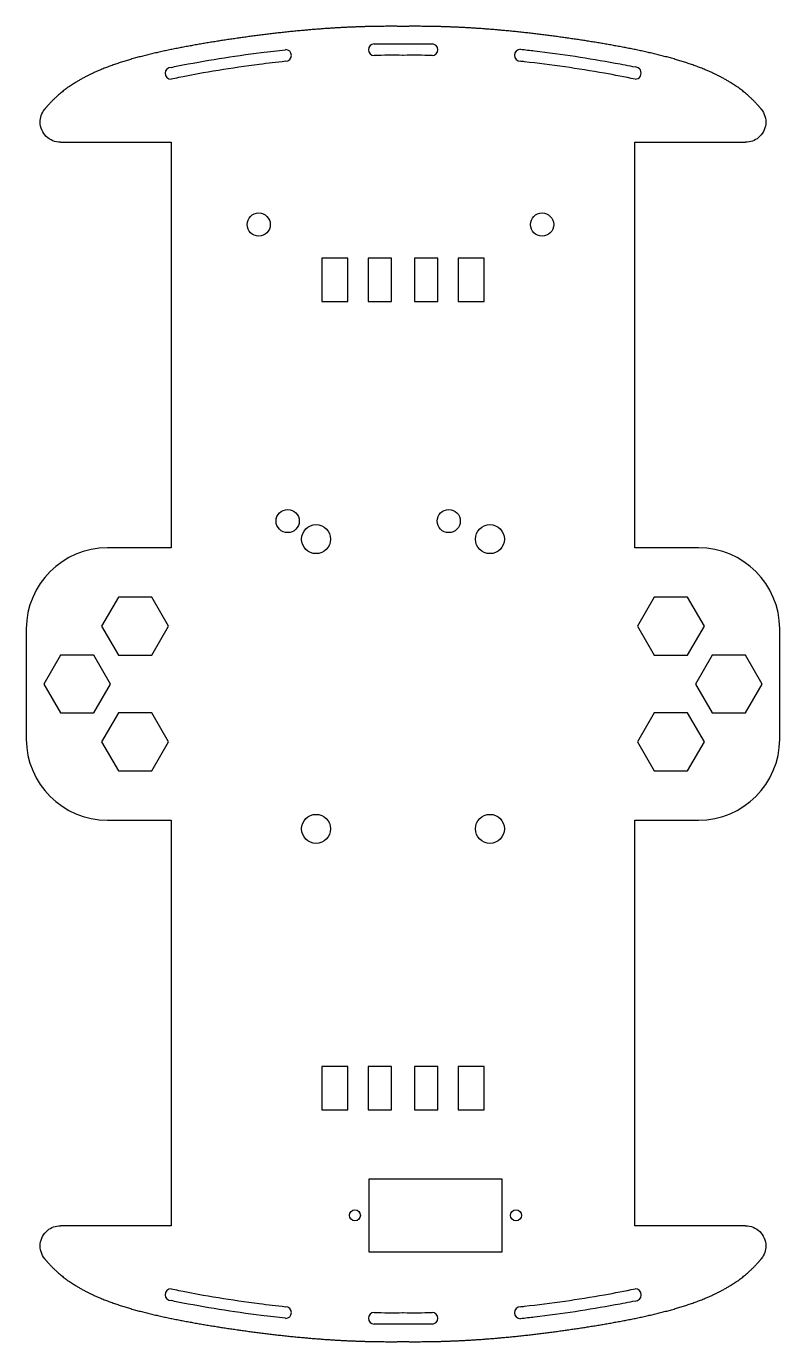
# Model space of a CAD drawing. Header units: millimetres. Extents: x -130 to 0, y -114 to 114.
import ezdxf

# ---------------------------------------------------------------- set-up
doc = ezdxf.new("R2010")
doc.units = ezdxf.units.MM
doc.layers.get('0').update_dxf_attribs({"linetype": 'CONTINUOUS'})

msp = doc.modelspace()

# ---------------------------------------------------------------- linework, layer by layer
for p, q in [((-124.1, 93.5), (-105, 93.5)), ((-105, 93.5), (-105, 23.5)), ((-25, 23.5), (-25, 93.5)), ((-25, 93.5), (-5.9, 93.5)), ((-105, 23.5), (-116, 23.5)), ((-14, 23.5), (-25, 23.5)), ((-130, 9.5), (-130, -9.5)), ((0, -9.5), (0, 9.5)), ((-116, -23.5), (-105, -23.5)), ((-105, -23.5), (-105, -93.5)), ((-25, -93.5), (-25, -23.5)), ((-25, -23.5), (-14, -23.5)), ((-105, -93.5), (-124.1, -93.5)), ((-5.9, -93.5), (-25, -93.5))]:
    msp.add_line(p, q)
for points in [[(-74.5, 73.5), (-79, 73.5), (-79, 66), (-74.5, 66)], [(-67, 73.5), (-71, 73.5), (-71, 66), (-67, 66)], [(-59, 73.5), (-63, 73.5), (-63, 66), (-59, 66)], [(-51, 73.5), (-55.5, 73.5), (-55.5, 66), (-51, 66)], [(-117, 10), (-114.11, 5), (-108.34, 5), (-105.45, 10), (-108.34, 15), (-114.11, 15)], [(-15.89, 5), (-13, 10), (-15.89, 15), (-21.66, 15), (-24.55, 10), (-21.66, 5)], [(-127, 0), (-124.11, -5), (-118.34, -5), (-115.45, 0), (-118.34, 5), (-124.11, 5)], [(-14.55, 0), (-11.66, -5), (-5.89, -5), (-3, 0), (-5.89, 5), (-11.66, 5)], [(-105.45, -10), (-108.34, -5), (-114.11, -5), (-117, -10), (-114.11, -15), (-108.34, -15)], [(-15.89, -5), (-21.66, -5), (-24.55, -10), (-21.66, -15), (-15.89, -15), (-13, -10)], [(-74.5, -73.5), (-74.5, -66), (-79, -66), (-79, -73.5)], [(-67, -73.5), (-67, -66), (-71, -66), (-71, -73.5)], [(-63, -73.5), (-59, -73.5), (-59, -66), (-63, -66)], [(-51, -73.5), (-51, -66), (-55.5, -66), (-55.5, -73.5)], [(-47.9, -98.01), (-47.9, -85.46), (-70.9, -85.45), (-70.9, -98)]]:
    msp.add_lwpolyline(points, close=True)
for centre, radius in [((-89.9, 79.3), 2), ((-41, 79.3), 2), ((-84.9, 28.12), 2), ((-57.11, 28.12), 2), ((-80, 25), 2.5), ((-50, 25), 2.5), ((-80, -25), 2.5), ((-50, -25), 2.5), ((-73.3, -91.71), 0.95), ((-45.5, -91.71), 0.95)]:
    msp.add_circle(centre, radius)
for centre, radius, start, end in [((-85.27, 108.48), 1.01, -90, 90), ((-69.98, 109.48), 1, 90, 270), ((-59.99, 109.48), 1, -90, 90), ((-44.73, 108.51), 1.04, 90, 270), ((-105.03, 105.41), 1.02, 90, 270), ((-24.96, 105.45), 1.06, -90.0001, 90), ((-116, 9.5), 14, 90, 180), ((-14, 9.5), 14, 0, 90), ((-116, -9.5), 14, 180, 270), ((-14, -9.5), 14, -90, 0), ((-105.03, -105.41), 1.02, 90, 270), ((-24.96, -105.45), 1.06, -90, 90), ((-85.27, -108.48), 1.01, -90, 90), ((-69.98, -109.48), 1, 90, 270), ((-59.99, -109.48), 1, -90, 90), ((-44.73, -108.51), 1.04, 90, 270)]:
    msp.add_arc(centre, radius, start, end)
for points, degree, knots in [([(-65, 113.5), (-66.65, 113.52), (-69.91, 113.52), (-74.66, 113.4), (-80.75, 113.01), (-88.07, 112.24), (-95.27, 111.25), (-102.43, 110.08), (-109.5, 108.63), (-116.25, 106.67), (-121.1, 104.39), (-124.21, 102.08), (-125.99, 100.23), (-126.81, 99.21), (-126.83, 99.19)], 5, [-1, -1, -1, -1, -1, -1, -0.9, -0.8, -0.7, -0.6, -0.5, -0.4, -0.3, -0.2, -0.1, -0.0979855, -0.0979855, -0.0979855, -0.0979855, -0.0979855, -0.0979855]), ([(-3.17, 99.19), (-3.19, 99.21), (-4.01, 100.23), (-5.79, 102.08), (-8.9, 104.39), (-13.75, 106.67), (-20.5, 108.63), (-27.57, 110.08), (-34.73, 111.25), (-41.93, 112.24), (-49.25, 113.01), (-55.34, 113.4), (-60.09, 113.52), (-63.35, 113.52), (-65, 113.5)], 5, [0.0979855, 0.0979855, 0.0979855, 0.0979855, 0.0979855, 0.0979855, 0.1, 0.2, 0.3, 0.4, 0.5, 0.6, 0.7, 0.8, 0.9, 1, 1, 1, 1, 1, 1]), ([(-105.03, 106.43), (-104.64, 106.51), (-104.25, 106.59), (-103.85, 106.67), (-99.15, 107.61), (-94.31, 108.36), (-89.45, 108.99), (-88.06, 109.16), (-86.67, 109.33), (-85.27, 109.48)], 3, [0.4541952, 0.4541952, 0.4541952, 0.4541952, 0.4712179, 0.4712179, 0.4712179, 0.6753914, 0.6753914, 0.6753914, 0.7335054, 0.7335054, 0.7335054, 0.7335054]), ([(-69.98, 110.48), (-68.36, 110.52), (-66.72, 110.52), (-65.04, 110.5), (-65.03, 110.5), (-65.01, 110.5), (-65, 110.5)], 3, [0.93799434, 0.93799434, 0.93799434, 0.93799434, 1, 1, 1, 1.00045722, 1.00045722, 1.00045722, 1.00045722]), ([(-65, 110.5), (-64.99, 110.5), (-64.97, 110.5), (-64.96, 110.5), (-63.27, 110.52), (-61.61, 110.52), (-59.99, 110.48)], 3, [-1.00045722, -1.00045722, -1.00045722, -1.00045722, -1, -1, -1, -0.93755515, -0.93755515, -0.93755515, -0.93755515]), ([(-44.73, 109.56), (-43.91, 109.47), (-43.1, 109.38), (-42.28, 109.28), (-37.59, 108.71), (-32.94, 108.02), (-28.37, 107.18), (-27.22, 106.96), (-26.08, 106.74), (-24.96, 106.51)], 3, [-0.7335608, -0.7335608, -0.7335608, -0.7335608, -0.6995443, -0.6995443, -0.6995443, -0.5031934, -0.5031934, -0.5031934, -0.4540006, -0.4540006, -0.4540006, -0.4540006]), ([(-85.27, 107.47), (-86.8, 107.3), (-88.31, 107.12), (-89.82, 106.92), (-94.54, 106.3), (-99.24, 105.57), (-103.76, 104.65), (-104.18, 104.56), (-104.61, 104.48), (-105.03, 104.39)], 3, [-0.7305051, -0.7305051, -0.7305051, -0.7305051, -0.6664903, -0.6664903, -0.6664903, -0.466824, -0.466824, -0.466824, -0.4480826, -0.4480826, -0.4480826, -0.4480826]), ([(-65, 108.5), (-65.02, 108.5), (-65.04, 108.5), (-65.06, 108.5), (-66.73, 108.52), (-68.37, 108.52), (-69.98, 108.48)], 3, [-1.00076203, -1.00076203, -1.00076203, -1.00076203, -1, -1, -1, -0.93754048, -0.93754048, -0.93754048, -0.93754048]), ([(-59.99, 108.48), (-61.61, 108.52), (-63.25, 108.52), (-64.94, 108.5), (-64.96, 108.5), (-64.98, 108.5), (-65, 108.5)], 3, [0.93708581, 0.93708581, 0.93708581, 0.93708581, 1, 1, 1, 1.00076203, 1.00076203, 1.00076203, 1.00076203]), ([(-24.96, 104.39), (-26.69, 104.76), (-28.47, 105.09), (-30.25, 105.41), (-34.78, 106.2), (-39.39, 106.87), (-44.05, 107.39), (-44.28, 107.42), (-44.51, 107.45), (-44.73, 107.47)], 3, [0.447933, 0.447933, 0.447933, 0.447933, 0.5251681, 0.5251681, 0.5251681, 0.7210235, 0.7210235, 0.7210235, 0.7305287, 0.7305287, 0.7305287, 0.7305287]), ([(-124.1, 93.5), (-124.56, 93.5), (-125.01, 93.59), (-125.85, 93.94), (-126.24, 94.19), (-126.88, 94.83), (-127.14, 95.21), (-127.5, 96.05), (-127.6, 96.5), (-127.61, 97.36), (-127.54, 97.76), (-127.28, 98.52), (-127.08, 98.88), (-126.83, 99.19)], 3, [0, 0, 0, 0, 0.1367256, 0.1367256, 0.2734511, 0.2734511, 0.4101767, 0.4101767, 0.5469023, 0.5469023, 0.668087, 0.668087, 0.7892717, 0.7892717, 0.7892717, 0.7892717]), ([(-3.17, 99.19), (-2.89, 98.84), (-2.67, 98.43), (-2.41, 97.56), (-2.37, 97.1), (-2.46, 96.19), (-2.6, 95.75), (-3.03, 94.95), (-3.32, 94.59), (-3.98, 94.04), (-4.33, 93.84), (-5.09, 93.57), (-5.49, 93.5), (-5.9, 93.5)], 3, [0, 0, 0, 0, 0.1367256, 0.1367256, 0.2734511, 0.2734511, 0.4101767, 0.4101767, 0.5469023, 0.5469023, 0.668087, 0.668087, 0.7892717, 0.7892717, 0.7892717, 0.7892717]), ([(-126.83, -99.19), (-127.11, -98.84), (-127.33, -98.43), (-127.59, -97.56), (-127.63, -97.1), (-127.54, -96.19), (-127.4, -95.75), (-126.97, -94.95), (-126.68, -94.59), (-126.02, -94.04), (-125.67, -93.84), (-124.91, -93.57), (-124.51, -93.5), (-124.1, -93.5)], 3, [0, 0, 0, 0, 0.1367256, 0.1367256, 0.2734511, 0.2734511, 0.4101767, 0.4101767, 0.5469023, 0.5469023, 0.668087, 0.668087, 0.7892717, 0.7892717, 0.7892717, 0.7892717]), ([(-5.9, -93.5), (-5.44, -93.5), (-4.99, -93.59), (-4.15, -93.94), (-3.76, -94.19), (-3.12, -94.83), (-2.86, -95.21), (-2.5, -96.05), (-2.4, -96.5), (-2.39, -97.36), (-2.46, -97.76), (-2.72, -98.52), (-2.92, -98.88), (-3.17, -99.19)], 3, [0, 0, 0, 0, 0.1367256, 0.1367256, 0.2734511, 0.2734511, 0.4101767, 0.4101767, 0.5469023, 0.5469023, 0.668087, 0.668087, 0.7892717, 0.7892717, 0.7892717, 0.7892717]), ([(-126.83, -99.19), (-126.81, -99.21), (-125.99, -100.23), (-124.21, -102.08), (-121.1, -104.39), (-116.25, -106.67), (-109.5, -108.63), (-102.43, -110.08), (-95.27, -111.25), (-88.07, -112.24), (-80.75, -113.01), (-74.66, -113.4), (-69.91, -113.52), (-66.65, -113.52), (-65, -113.5)], 5, [0.0979855, 0.0979855, 0.0979855, 0.0979855, 0.0979855, 0.0979855, 0.1, 0.2, 0.3, 0.4, 0.5, 0.6, 0.7, 0.8, 0.9, 1, 1, 1, 1, 1, 1]), ([(-65, -113.5), (-63.35, -113.52), (-60.09, -113.52), (-55.34, -113.4), (-49.25, -113.01), (-41.93, -112.24), (-34.73, -111.25), (-27.57, -110.08), (-20.5, -108.63), (-13.75, -106.67), (-8.9, -104.39), (-5.79, -102.08), (-4.01, -100.23), (-3.19, -99.21), (-3.17, -99.19)], 5, [-1, -1, -1, -1, -1, -1, -0.9, -0.8, -0.7, -0.6, -0.5, -0.4, -0.3, -0.2, -0.1, -0.0979855, -0.0979855, -0.0979855, -0.0979855, -0.0979855, -0.0979855]), ([(-105.03, -104.39), (-104.61, -104.48), (-104.18, -104.56), (-103.76, -104.65), (-99.24, -105.57), (-94.54, -106.3), (-89.82, -106.92), (-88.31, -107.12), (-86.8, -107.3), (-85.27, -107.47)], 3, [0.4480826, 0.4480826, 0.4480826, 0.4480826, 0.466824, 0.466824, 0.466824, 0.6664903, 0.6664903, 0.6664903, 0.7305051, 0.7305051, 0.7305051, 0.7305051]), ([(-44.73, -107.47), (-44.51, -107.45), (-44.28, -107.42), (-44.05, -107.39), (-39.39, -106.87), (-34.78, -106.2), (-30.25, -105.41), (-28.47, -105.09), (-26.69, -104.76), (-24.96, -104.39)], 3, [-0.7305287, -0.7305287, -0.7305287, -0.7305287, -0.7210235, -0.7210235, -0.7210235, -0.5251681, -0.5251681, -0.5251681, -0.447933, -0.447933, -0.447933, -0.447933]), ([(-85.27, -109.48), (-86.67, -109.33), (-88.06, -109.16), (-89.45, -108.99), (-94.31, -108.36), (-99.15, -107.61), (-103.85, -106.67), (-104.25, -106.59), (-104.64, -106.51), (-105.03, -106.43)], 3, [-0.7335054, -0.7335054, -0.7335054, -0.7335054, -0.6753914, -0.6753914, -0.6753914, -0.4712179, -0.4712179, -0.4712179, -0.4541952, -0.4541952, -0.4541952, -0.4541952]), ([(-24.96, -106.51), (-26.08, -106.74), (-27.22, -106.96), (-28.37, -107.18), (-32.94, -108.02), (-37.59, -108.71), (-42.28, -109.28), (-43.1, -109.38), (-43.91, -109.47), (-44.73, -109.56)], 3, [0.4540006, 0.4540006, 0.4540006, 0.4540006, 0.5031934, 0.5031934, 0.5031934, 0.6995443, 0.6995443, 0.6995443, 0.7335608, 0.7335608, 0.7335608, 0.7335608]), ([(-69.98, -108.48), (-68.37, -108.52), (-66.73, -108.52), (-65.06, -108.5), (-65.04, -108.5), (-65.02, -108.5), (-65, -108.5)], 3, [0.93754048, 0.93754048, 0.93754048, 0.93754048, 1, 1, 1, 1.00076203, 1.00076203, 1.00076203, 1.00076203]), ([(-65, -108.5), (-64.98, -108.5), (-64.96, -108.5), (-64.94, -108.5), (-63.25, -108.52), (-61.61, -108.52), (-59.99, -108.48)], 3, [-1.00076203, -1.00076203, -1.00076203, -1.00076203, -1, -1, -1, -0.93708581, -0.93708581, -0.93708581, -0.93708581]), ([(-65, -110.5), (-65.01, -110.5), (-65.03, -110.5), (-65.04, -110.5), (-66.72, -110.52), (-68.36, -110.52), (-69.98, -110.48)], 3, [-1.00045722, -1.00045722, -1.00045722, -1.00045722, -1, -1, -1, -0.93799434, -0.93799434, -0.93799434, -0.93799434]), ([(-59.99, -110.48), (-61.61, -110.52), (-63.27, -110.52), (-64.96, -110.5), (-64.97, -110.5), (-64.99, -110.5), (-65, -110.5)], 3, [0.93755515, 0.93755515, 0.93755515, 0.93755515, 1, 1, 1, 1.00045722, 1.00045722, 1.00045722, 1.00045722])]:
    msp.add_open_spline(points, degree=degree, knots=knots)

doc.saveas('drawing.dxf')
